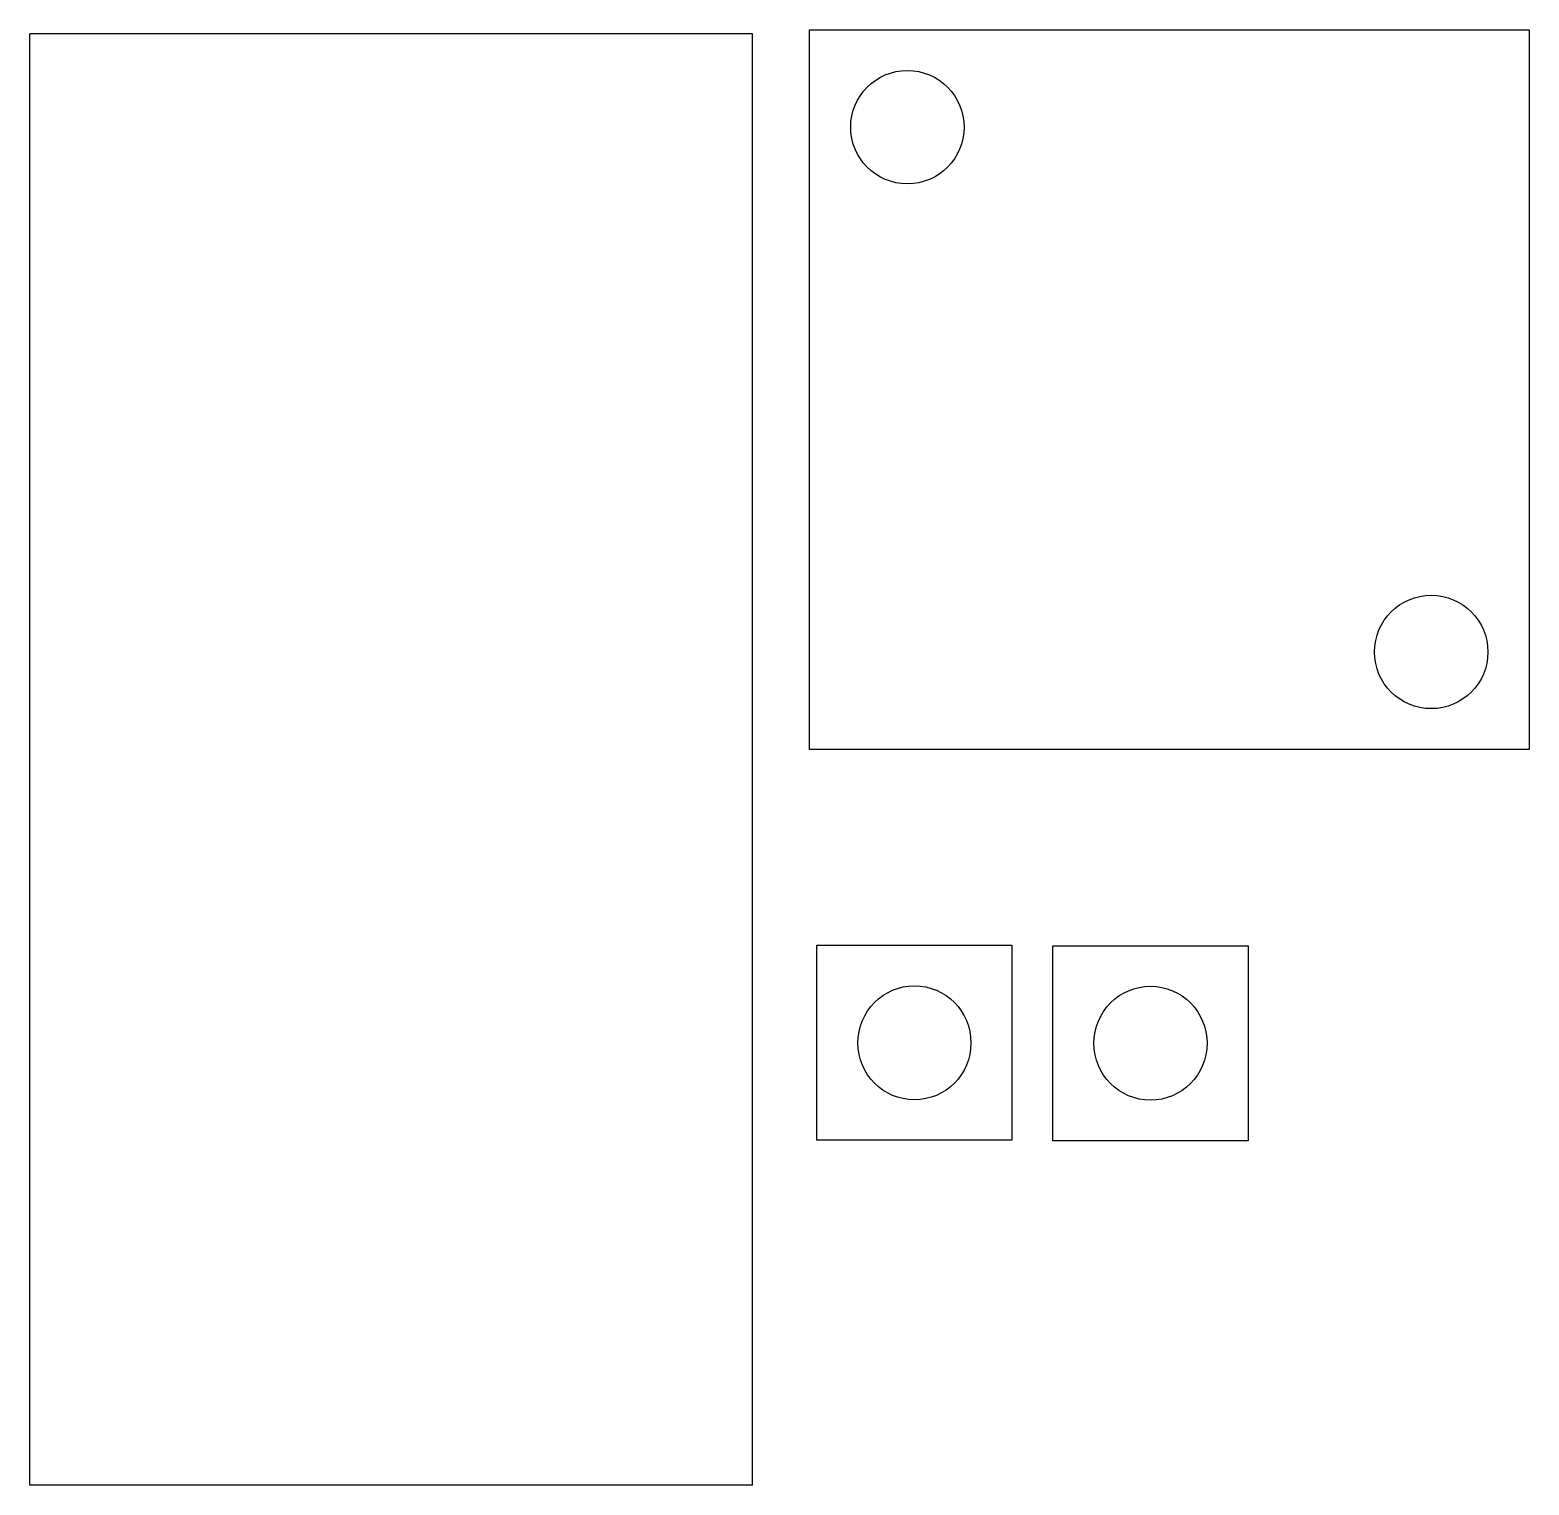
# Model space of a CAD drawing. Extents: x 11.9 to 64, y 30.7 to 81.3.
import ezdxf

# ---------------------------------------------------------------- set-up
doc = ezdxf.new("R2010")
doc.units = 0
doc.layers.add('laserAcrylic', color=7, linetype='CONTINUOUS')

msp = doc.modelspace()

# ---------------------------------------------------------------- linework, layer by layer
at = {"layer": 'laserAcrylic', "color": 2}
for p, q in [((38.999583, 56.281106), (38.999583, 81.280703)), ((38.999583, 81.280703), (63.999533, 81.280703)), ((63.999533, 81.280703), (63.999533, 56.281106)), ((11.913164, 30.714187), (11.913164, 81.151798)), ((37.018068, 81.151916), (11.913305, 81.151916)), ((37.018068, 30.714187), (37.018068, 81.151798)), ((44.369887, 77.902406), (44.369887, 77.902406)), ((62.571837, 59.663816), (62.571837, 59.663816)), ((63.999533, 56.281106), (38.999583, 56.281106)), ((63.999533, 56.281106), (63.999533, 56.281106)), ((39.256406, 49.470025), (46.032914, 49.470025)), ((39.256406, 42.693869), (39.256406, 49.470025)), ((39.256406, 49.470025), (39.256406, 49.470025)), ((46.032914, 49.470025), (46.032914, 42.693869)), ((47.459029, 49.456482), (54.235537, 49.456482)), ((47.459029, 42.680326), (47.459029, 49.456482)), ((47.459029, 49.456482), (47.459029, 49.456482)), ((54.235537, 49.456482), (54.235537, 42.680326)), ((44.608785, 46.080268), (44.608785, 46.080268)), ((52.811408, 46.066725), (52.811408, 46.066725)), ((46.032914, 42.693869), (39.256406, 42.693869)), ((54.235537, 42.680326), (47.459029, 42.680326)), ((37.018068, 30.714187), (11.913305, 30.714187))]:
    msp.add_line(p, q, dxfattribs=at)
for points in [[(40.429962, 77.902406), (40.429962, 78.991036), (41.312084, 79.873619), (42.400341, 79.873619)], [(42.400341, 79.873619), (43.487764, 79.873619), (44.369887, 78.991036), (44.369887, 77.902406)], [(42.400341, 75.933694), (41.312084, 75.933694), (40.429962, 76.813775), (40.429962, 77.902406)], [(44.369887, 77.902406), (44.369887, 76.813775), (43.487764, 75.933694), (42.400341, 75.933694)], [(58.631912, 59.663816), (58.631912, 60.752446), (59.514035, 61.635029), (60.602292, 61.635029)], [(60.602292, 61.635029), (61.689714, 61.635029), (62.571837, 60.752446), (62.571837, 59.663816)], [(60.602292, 57.695104), (59.514035, 57.695104), (58.631912, 58.575185), (58.631912, 59.663816)], [(62.571837, 59.663816), (62.571837, 58.575185), (61.689714, 57.695104), (60.602292, 57.695104)], [(40.680536, 46.080268), (40.680536, 47.174996), (41.560045, 48.062523), (42.645077, 48.062523)], [(42.645077, 48.062523), (43.729277, 48.062523), (44.608785, 47.174996), (44.608785, 46.080268)], [(48.883159, 46.066725), (48.883159, 47.161453), (49.762668, 48.04898), (50.8477, 48.04898)], [(50.8477, 48.04898), (51.9319, 48.04898), (52.811408, 47.161453), (52.811408, 46.066725)], [(42.645077, 44.101369), (41.560045, 44.101369), (40.680536, 44.987218), (40.680536, 46.080268)], [(44.608785, 46.080268), (44.608785, 44.987218), (43.729277, 44.101369), (42.645077, 44.101369)], [(50.8477, 44.087826), (49.762668, 44.087826), (48.883159, 44.973675), (48.883159, 46.066725)], [(52.811408, 46.066725), (52.811408, 44.973675), (51.9319, 44.087826), (50.8477, 44.087826)]]:
    msp.add_open_spline(points, degree=3, dxfattribs=at)

doc.saveas('drawing.dxf')
